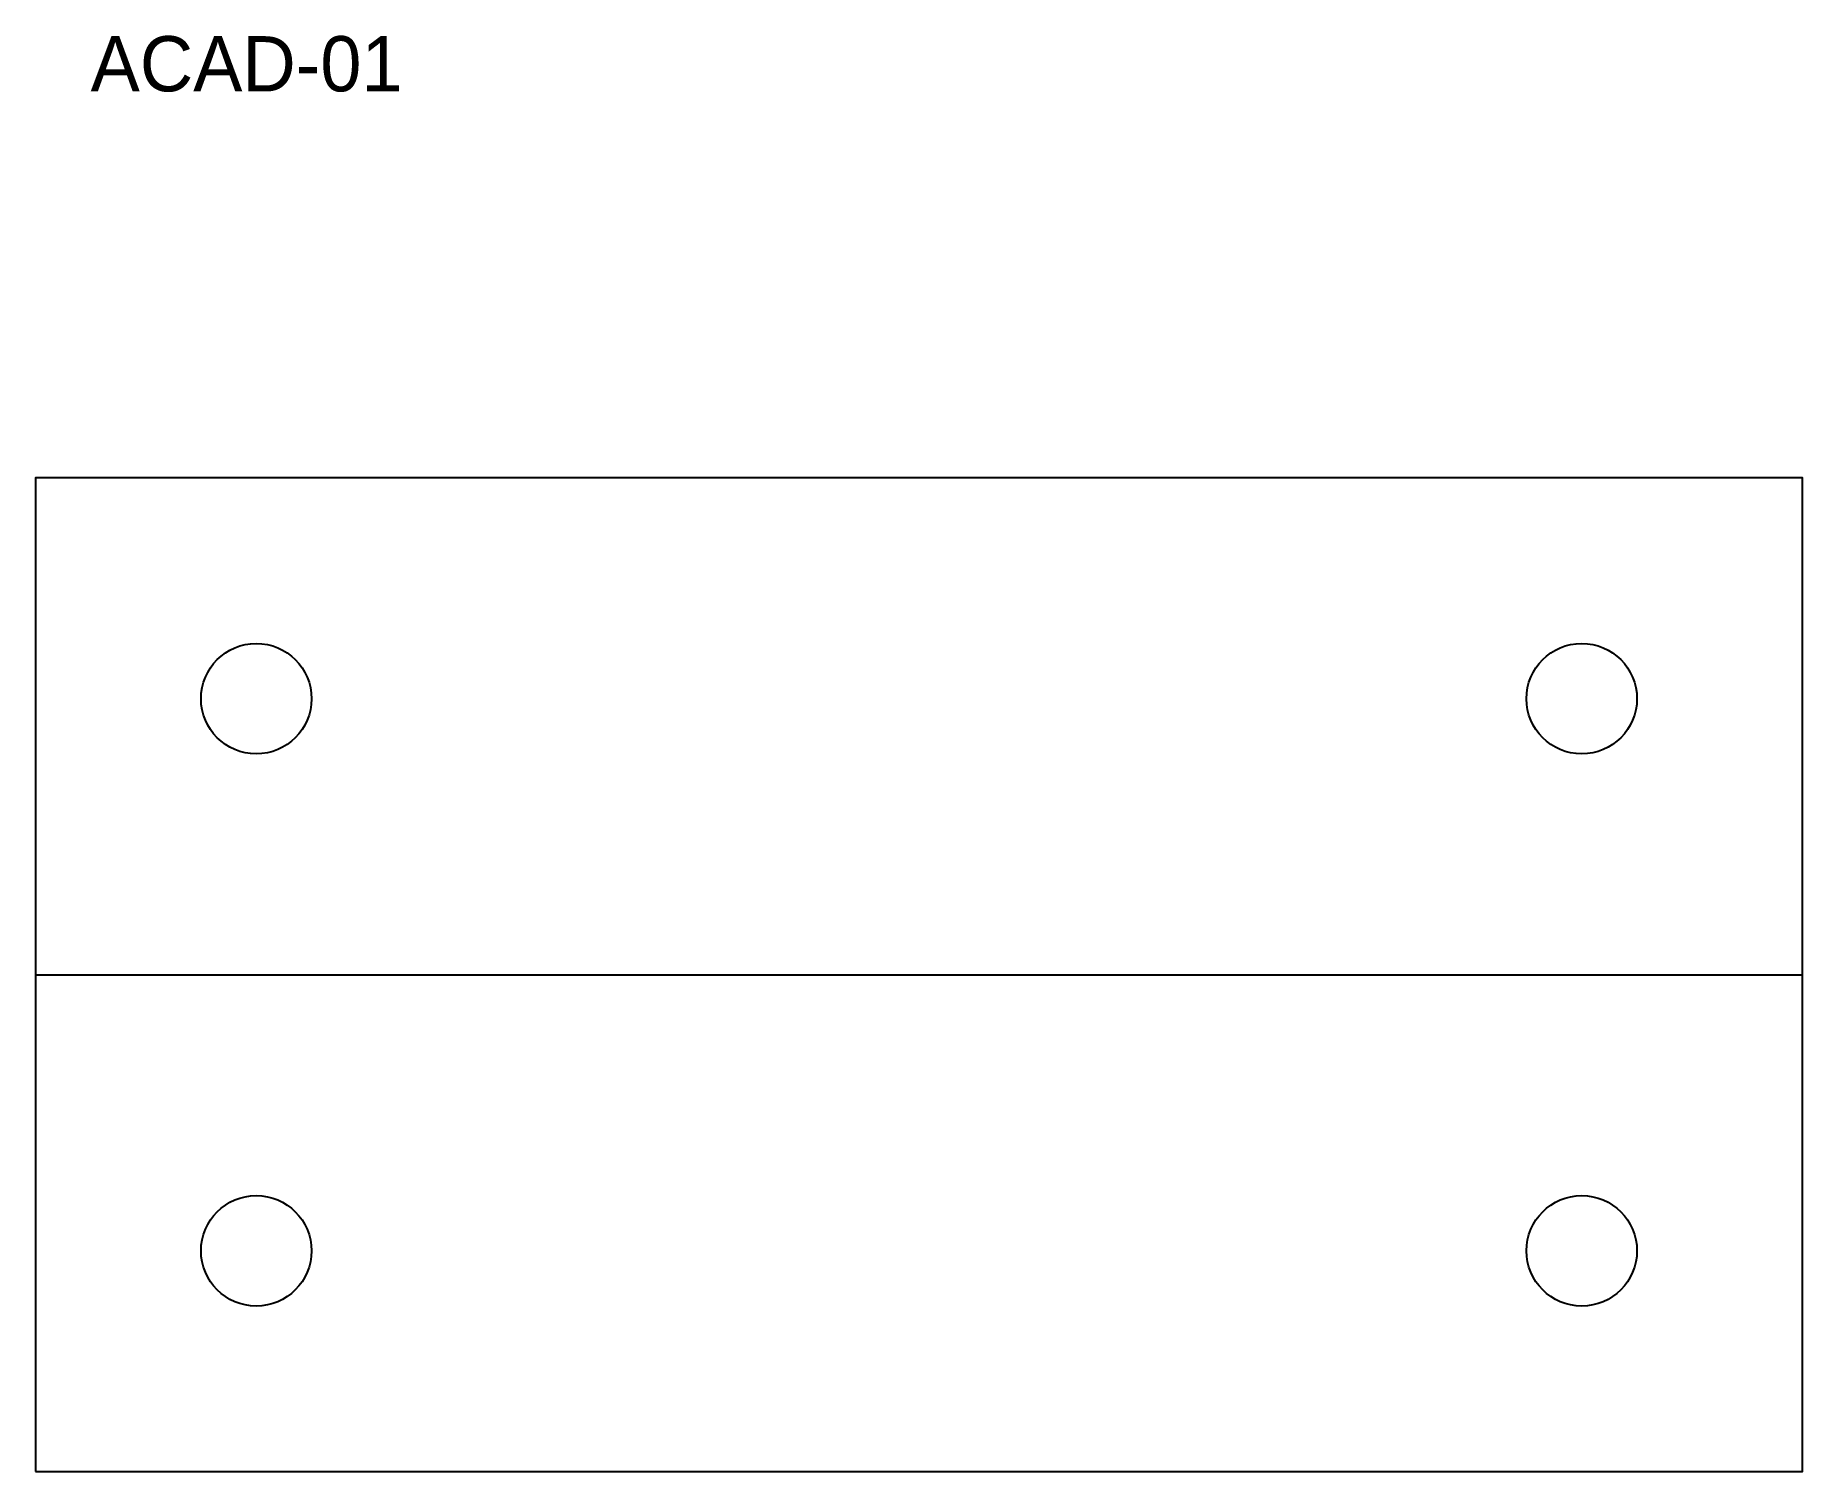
# Model space of a CAD drawing. Header units: metres. Extents: x 0 to 160, y 0 to 130.
import ezdxf

# ---------------------------------------------------------------- set-up
doc = ezdxf.new("R2010")
doc.units = ezdxf.units.M
for name, color, linetype in [('ANNOTATION', 7, 'Continuous'), ('CENTER', 7, 'Continuous'), ('HOLE', 7, 'Continuous'), ('OUTLINE', 7, 'Continuous')]:
    doc.layers.add(name, color=color, linetype=linetype)

msp = doc.modelspace()

# ---------------------------------------------------------------- linework, layer by layer
at = {"layer": 'CENTER'}
msp.add_line((0, 45), (160, 45), dxfattribs=at)
at = {"layer": 'HOLE'}
for centre in [(20, 70), (140, 70), (20, 20), (140, 20)]:
    msp.add_circle(centre, 5, dxfattribs=at)
at = {"layer": 'OUTLINE'}
msp.add_lwpolyline([(0, 0), (160, 0), (160, 90), (0, 90)], close=True, dxfattribs=at)

# ---------------------------------------------------------------- texts
at = {"layer": 'ANNOTATION'}
msp.add_text('ACAD-01', height=5, dxfattribs=at).set_placement((5, 125))

doc.saveas('drawing.dxf')
